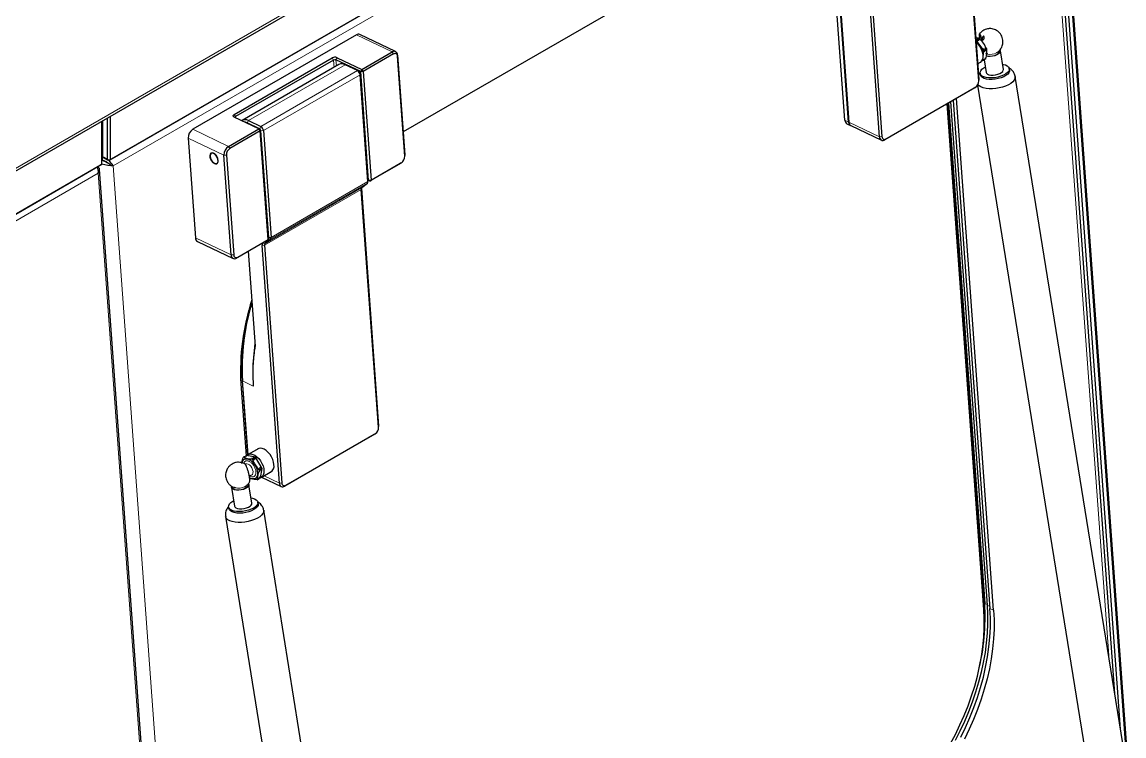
# Model space of a CAD drawing. Header units: millimetres. Extents: x -218071 to -203542, y 15363 to 51382.
# Drawn here: x -217007.4 to -216944.5, y 50942.1 to 50982.8 of the extents above; entities that cross this region are included whole.
import ezdxf

# ---------------------------------------------------------------- set-up
doc = ezdxf.new("R2010")
doc.units = ezdxf.units.MM
doc.header["$LTSCALE"] = 4
doc.layers.add('TPF-EQUIPEMENT', color=7, linetype='Continuous')

msp = doc.modelspace()

# ---------------------------------------------------------------- linework, layer by layer
at = {"layer": 'TPF-EQUIPEMENT', "color": 7, "linetype": 'Continuous', "lineweight": 25}
for p, q in [((-216949.397, 51005.511), (-217002.43, 50974.904)), ((-217002.36, 50974.944), (-216949.326, 51005.552)), ((-216945.06, 50944.502), (-216949.476, 51005.341)), ((-216944.733, 50942.475), (-216949.286, 51005.204)), ((-216944.135, 50937.279), (-216949.073, 51005.326)), ((-216944.06, 50937.19), (-216949.003, 51005.292)), ((-216952.825, 50979.445), (-216953.809, 50993.003)), ((-216953.807, 50993.048), (-216952.825, 50979.519)), ((-216962.653, 50989.797), (-216985.647, 50976.526)), ((-216958.482, 50976.254), (-216959.466, 50989.812)), ((-216959.325, 50989.819), (-216958.341, 50976.262)), ((-216960.454, 50977.193), (-216961.323, 50989.164)), ((-216960.243, 50977.093), (-216961.112, 50989.063)), ((-216961.103, 50989.06), (-216960.235, 50977.093)), ((-217040.421, 50955.438), (-216992.373, 50983.168)), ((-216988.316, 50982.063), (-216997.65, 50976.676)), ((-216986.076, 50981.112), (-216988.119, 50982.084)), ((-216952.798, 50981.874), (-216952.998, 50981.9)), ((-216952.991, 50981.804), (-216952.916, 50981.805)), ((-216952.991, 50981.802), (-216952.935, 50981.794)), ((-216952.988, 50981.77), (-216952.979, 50981.769)), ((-216952.935, 50981.794), (-216952.979, 50981.769)), ((-216952.979, 50981.769), (-216952.548, 50981.163)), ((-216952.935, 50981.794), (-216952.859, 50981.706)), ((-216952.85, 50981.843), (-216952.916, 50981.805)), ((-216952.859, 50981.706), (-216952.916, 50981.805)), ((-216952.915, 50981.853), (-216952.831, 50981.854)), ((-216952.915, 50981.853), (-216952.85, 50981.843)), ((-216952.85, 50981.843), (-216952.775, 50981.755)), ((-216952.798, 50981.874), (-216952.831, 50981.854)), ((-216952.775, 50981.755), (-216952.831, 50981.854)), ((-216952.548, 50981.163), (-216952.572, 50980.898)), ((-216952.561, 50981.287), (-216952.485, 50981.199)), ((-216952.561, 50981.287), (-216952.504, 50981.188)), ((-216952.504, 50981.188), (-216952.548, 50981.163)), ((-216952.504, 50981.188), (-216952.503, 50981.104)), ((-216952.503, 50981.104), (-216952.485, 50981.199)), ((-216952.419, 50981.237), (-216952.485, 50981.199)), ((-216952.476, 50981.336), (-216952.419, 50981.237)), ((-216952.476, 50981.336), (-216952.4, 50981.248)), ((-216952.419, 50981.237), (-216952.418, 50981.153)), ((-216952.418, 50981.153), (-216952.4, 50981.248)), ((-216952.366, 50981.267), (-216952.4, 50981.248)), ((-216951.418, 50980.084), (-216951.589, 50981.143)), ((-216995.283, 50977.523), (-216989.697, 50980.747)), ((-216989.62, 50980.628), (-216995.206, 50977.404)), ((-216988.07, 50979.965), (-216989.479, 50980.635)), ((-216989.414, 50980.761), (-216988.005, 50980.09)), ((-216988.005, 50980.09), (-216986.273, 50981.09)), ((-216986.196, 50980.972), (-216987.929, 50979.972)), ((-216985.966, 50980.914), (-216985.553, 50975.225)), ((-216985.553, 50975.15), (-216985.966, 50980.839)), ((-216952.889, 50980.405), (-216952.727, 50980.499)), ((-216952.6, 50980.583), (-216952.637, 50980.585)), ((-216952.59, 50980.693), (-216952.6, 50980.583)), ((-216952.557, 50980.608), (-216952.6, 50980.583)), ((-216952.572, 50980.843), (-216952.572, 50980.924)), ((-216952.539, 50980.703), (-216952.557, 50980.608)), ((-216952.555, 50980.619), (-216952.537, 50980.619)), ((-216952.539, 50980.703), (-216952.537, 50980.619)), ((-216952.472, 50980.657), (-216952.537, 50980.619)), ((-216952.52, 50980.63), (-216952.406, 50979.925)), ((-216952.454, 50980.752), (-216952.472, 50980.657)), ((-216952.47, 50980.668), (-216952.453, 50980.668)), ((-216952.454, 50980.752), (-216952.453, 50980.668)), ((-216952.419, 50980.688), (-216952.453, 50980.668)), ((-216989.308, 50980.371), (-216994.823, 50977.188)), ((-216988.253, 50980.022), (-216988.957, 50980.357)), ((-216988.17, 50979.975), (-216988.24, 50980.015)), ((-216988.099, 50979.859), (-216987.657, 50973.774)), ((-216988.005, 50980.09), (-216988.07, 50979.965)), ((-216987.929, 50979.972), (-216988.07, 50979.965)), ((-216987.62, 50973.766), (-216988.07, 50979.965)), ((-216987.929, 50979.972), (-216988.005, 50980.09)), ((-216987.929, 50979.972), (-216987.479, 50973.773)), ((-216952.746, 50979.87), (-216952.732, 50979.781)), ((-216951.064, 50980.051), (-216951.078, 50980.139)), ((-216987.658, 50973.699), (-216988.099, 50979.785)), ((-216952.825, 50979.519), (-216952.824, 50979.486)), ((-216952.824, 50979.42), (-216952.824, 50979.486)), ((-216944.599, 50941.646), (-216950.746, 50979.684)), ((-216953.083, 50979.016), (-216958.174, 50976.078)), ((-216958.11, 50976.129), (-216953.019, 50979.068)), ((-216953.029, 50979.054), (-216953.083, 50979.016)), ((-216953.029, 50979.054), (-216952.979, 50979.096)), ((-216952.895, 50979.192), (-216946.77, 50941.295)), ((-216952.536, 50949.296), (-216954.628, 50978.125)), ((-216954.587, 50978.148), (-216952.517, 50949.622)), ((-216954.552, 50978.169), (-216952.481, 50949.643)), ((-216954.424, 50978.242), (-216952.341, 50949.538)), ((-216954.285, 50978.323), (-216952.182, 50949.351)), ((-216951.971, 50949.251), (-216954.089, 50978.436)), ((-217002.36, 50977.404), (-217002.36, 50974.944)), ((-216993.874, 50976.703), (-216995.283, 50977.374)), ((-217002.828, 50974.68), (-217002.828, 50977.134)), ((-217002.784, 50976.897), (-217002.828, 50976.899)), ((-217002.784, 50977.16), (-217002.784, 50975.108)), ((-217002.501, 50974.944), (-217002.501, 50977.323)), ((-216993.833, 50976.713), (-216994.537, 50977.048)), ((-216994.472, 50977.174), (-216993.768, 50976.839)), ((-216960.343, 50976.996), (-216960.132, 50976.895)), ((-216960.118, 50976.888), (-216958.371, 50976.056)), ((-217002.828, 50976.277), (-217002.784, 50976.303)), ((-216997.908, 50976.173), (-216997.495, 50970.484)), ((-216995.607, 50975.703), (-216993.874, 50976.703)), ((-216993.798, 50976.585), (-216995.53, 50975.585)), ((-216993.874, 50976.703), (-216993.798, 50976.585)), ((-216993.798, 50976.659), (-216993.874, 50976.703)), ((-216993.798, 50976.659), (-216993.798, 50976.585)), ((-216993.798, 50976.659), (-216993.348, 50970.461)), ((-216993.348, 50970.386), (-216993.798, 50976.585)), ((-216993.314, 50970.509), (-216993.756, 50976.595)), ((-216993.615, 50976.602), (-216993.173, 50970.516)), ((-217002.784, 50975.679), (-217002.828, 50975.704)), ((-217002.784, 50975.516), (-217002.828, 50975.541)), ((-217002.828, 50975.155), (-217002.802, 50975.17)), ((-217002.828, 50974.91), (-217002.802, 50974.925)), ((-217002.803, 50974.905), (-217002.828, 50974.888)), ((-217002.802, 50974.925), (-217002.802, 50975.17)), ((-217002.784, 50975.108), (-217002.501, 50974.944)), ((-217002.713, 50975.067), (-217002.784, 50975.108)), ((-217002.43, 50974.904), (-217002.713, 50975.067)), ((-217002.501, 50974.944), (-217002.36, 50974.944)), ((-217002.43, 50974.904), (-217002.501, 50974.944)), ((-217002.43, 50974.904), (-217002.36, 50974.944)), ((-216996.66, 50975.163), (-216996.66, 50975.151)), ((-216995.452, 50969.511), (-216995.865, 50975.2)), ((-216995.724, 50975.208), (-216995.311, 50969.519)), ((-216985.553, 50975.225), (-216985.552, 50975.191)), ((-216985.552, 50975.125), (-216985.552, 50975.191)), ((-217002.899, 50974.639), (-217050.628, 50947.092)), ((-217050.558, 50947.133), (-217002.828, 50974.68)), ((-217003.038, 50974.518), (-217003.079, 50974.495)), ((-217003.078, 50974.493), (-217003.046, 50974.511)), ((-217003.068, 50974.476), (-217003.022, 50974.498)), ((-217003.048, 50974.512), (-217003.046, 50974.511)), ((-217003.038, 50974.558), (-217003.038, 50974.518)), ((-216997.98, 50905.809), (-217002.957, 50974.38)), ((-217002.828, 50974.68), (-217002.899, 50974.639)), ((-217002.587, 50974.812), (-217002.587, 50974.798)), ((-217002.586, 50974.812), (-217002.586, 50974.798)), ((-217002.577, 50974.807), (-217002.577, 50974.794)), ((-217002.577, 50974.806), (-217002.577, 50974.793)), ((-217002.357, 50974.681), (-217002.448, 50974.727)), ((-217002.388, 50974.696), (-217002.177, 50974.596)), ((-216996.43, 50974.753), (-216996.419, 50974.747)), ((-216985.811, 50974.722), (-216987.543, 50973.722)), ((-216987.479, 50973.773), (-216985.747, 50974.773)), ((-216985.757, 50974.76), (-216985.811, 50974.722)), ((-216985.757, 50974.76), (-216985.706, 50974.802)), ((-216988.001, 50973.351), (-216987.69, 50973.599)), ((-216987.658, 50973.784), (-216987.62, 50973.766)), ((-216987.543, 50973.722), (-216987.658, 50973.777)), ((-216987.657, 50973.774), (-216987.657, 50973.766)), ((-216987.657, 50973.685), (-216987.657, 50973.766)), ((-216987.479, 50973.773), (-216987.62, 50973.766)), ((-216987.543, 50973.722), (-216987.62, 50973.766)), ((-216987.543, 50973.722), (-216987.479, 50973.773)), ((-216987.049, 50959.693), (-216988.033, 50973.25)), ((-216988.031, 50973.296), (-216987.049, 50959.767)), ((-216993.348, 50970.461), (-216993.348, 50970.386)), ((-216993.348, 50970.445), (-216993.331, 50970.459)), ((-216997.384, 50970.286), (-216995.341, 50969.313)), ((-216993.412, 50970.335), (-216995.145, 50969.335)), ((-216995.08, 50969.386), (-216993.348, 50970.386)), ((-216992.706, 50956.502), (-216993.69, 50970.06)), ((-216993.549, 50970.067), (-216992.565, 50956.509)), ((-216993.206, 50970.416), (-216993.516, 50970.168)), ((-216993.348, 50970.386), (-216993.412, 50970.335)), ((-216994.481, 50969.718), (-216994.089, 50964.314)), ((-216994.829, 50962.337), (-216994.522, 50958.105)), ((-216994.821, 50962.337), (-216994.514, 50958.111)), ((-216994.222, 50962.868), (-216994.222, 50962.837)), ((-216994.902, 50962.161), (-216994.604, 50958.061)), ((-216987.049, 50959.767), (-216987.048, 50959.733)), ((-216987.307, 50959.264), (-216992.398, 50956.326)), ((-216992.334, 50956.377), (-216987.243, 50959.316)), ((-216987.253, 50959.302), (-216987.307, 50959.264)), ((-216987.253, 50959.302), (-216987.202, 50959.344)), ((-216987.048, 50959.667), (-216987.048, 50959.733)), ((-216994.759, 50957.972), (-216994.725, 50957.991)), ((-216994.638, 50957.981), (-216994.725, 50957.991)), ((-216994.706, 50958.003), (-216994.71, 50957.99)), ((-216994.706, 50958.003), (-216994.64, 50958.04)), ((-216994.638, 50957.981), (-216994.706, 50958.003)), ((-216994.553, 50958.03), (-216994.64, 50958.04)), ((-216994.621, 50958.052), (-216994.625, 50958.039)), ((-216994.621, 50958.052), (-216994.578, 50958.077)), ((-216994.553, 50958.03), (-216994.621, 50958.052)), ((-216994.072, 50957.972), (-216994.578, 50958.077)), ((-216993.88, 50958.48), (-216994.489, 50958.128)), ((-216994.201, 50957.898), (-216994.288, 50957.908)), ((-216994.288, 50957.908), (-216994.22, 50957.887)), ((-216994.253, 50957.867), (-216994.22, 50957.887)), ((-216994.15, 50957.794), (-216994.22, 50957.887)), ((-216994.116, 50957.947), (-216994.203, 50957.957)), ((-216994.203, 50957.957), (-216994.135, 50957.936)), ((-216994.201, 50957.898), (-216994.135, 50957.936)), ((-216994.15, 50957.794), (-216994.201, 50957.898)), ((-216994.065, 50957.843), (-216994.135, 50957.936)), ((-216994.116, 50957.947), (-216994.072, 50957.972)), ((-216994.065, 50957.843), (-216994.116, 50957.947)), ((-216993.679, 50957.333), (-216994.072, 50957.972)), ((-216993.808, 50957.259), (-216993.878, 50957.352)), ((-216993.827, 50957.248), (-216993.878, 50957.352)), ((-216993.827, 50957.248), (-216993.86, 50957.229)), ((-216993.835, 50957.171), (-216993.808, 50957.259)), ((-216993.835, 50957.171), (-216993.827, 50957.248)), ((-216993.742, 50957.297), (-216993.808, 50957.259)), ((-216993.723, 50957.308), (-216993.793, 50957.401)), ((-216993.742, 50957.297), (-216993.793, 50957.401)), ((-216993.792, 50956.799), (-216993.679, 50957.333)), ((-216993.75, 50957.22), (-216993.723, 50957.308)), ((-216993.75, 50957.22), (-216993.742, 50957.297)), ((-216993.679, 50957.333), (-216993.723, 50957.308)), ((-216994.427, 50956.938), (-216994.339, 50956.945)), ((-216993.973, 50956.695), (-216993.939, 50956.714)), ((-216993.912, 50956.802), (-216993.939, 50956.714)), ((-216993.935, 50956.727), (-216993.92, 50956.725)), ((-216993.92, 50956.725), (-216993.912, 50956.802)), ((-216993.92, 50956.725), (-216993.854, 50956.763)), ((-216993.828, 50956.851), (-216993.854, 50956.763)), ((-216993.85, 50956.776), (-216993.835, 50956.774)), ((-216993.835, 50956.774), (-216993.828, 50956.851)), ((-216993.835, 50956.774), (-216993.792, 50956.799)), ((-216993.739, 50956.829), (-216993.13, 50957.181)), ((-216993.72, 50956.84), (-216992.595, 50956.304)), ((-216995.428, 50956.252), (-216995.259, 50955.193)), ((-216995.217, 50956.231), (-216995.268, 50956.249)), ((-216994.688, 50956.297), (-216994.6, 50956.348)), ((-216994.272, 50955.351), (-216994.441, 50956.41)), ((-216993.917, 50955.317), (-216993.931, 50955.405)), ((-216995.6, 50955.138), (-216995.586, 50955.05)), ((-216987.513, 50916.876), (-216993.6, 50954.949)), ((-216995.772, 50954.602), (-216989.685, 50916.529))]:
    msp.add_line(p, q, dxfattribs=at)
at = {"layer": 'TPF-EQUIPEMENT', "color": 8, "linetype": 'Continuous', "lineweight": 18}
for p, q in [((-216949.639, 51004.918), (-217002.177, 50974.596)), ((-216945.412, 50946.676), (-216949.639, 51004.918)), ((-216961.098, 50989.058), (-216960.229, 50977.086)), ((-217040.362, 50955.619), (-216992.314, 50983.35)), ((-216986.273, 50981.09), (-216988.316, 50982.063)), ((-216989.62, 50980.628), (-216989.697, 50980.747)), ((-216989.589, 50980.208), (-216989.62, 50980.628)), ((-216989.479, 50980.635), (-216989.414, 50980.761)), ((-216989.479, 50980.635), (-216989.453, 50980.287)), ((-216986.196, 50980.972), (-216986.273, 50981.09)), ((-216985.966, 50980.914), (-216985.966, 50980.839)), ((-216988.957, 50980.357), (-216994.472, 50977.174)), ((-216993.768, 50976.839), (-216988.253, 50980.022)), ((-216988.099, 50979.859), (-216988.099, 50979.785)), ((-216988.099, 50979.785), (-216993.615, 50976.602)), ((-216952.825, 50979.519), (-216952.825, 50979.445)), ((-216953.083, 50979.016), (-216953.019, 50979.068)), ((-216995.206, 50977.404), (-216995.283, 50977.523)), ((-216995.206, 50977.404), (-216995.201, 50977.335)), ((-216994.537, 50977.048), (-216994.472, 50977.174)), ((-216993.833, 50976.713), (-216993.768, 50976.839)), ((-216960.454, 50977.193), (-216960.243, 50977.093)), ((-216960.229, 50977.086), (-216958.482, 50976.254)), ((-216995.865, 50975.2), (-216997.908, 50976.173)), ((-216997.65, 50976.676), (-216995.607, 50975.703)), ((-216993.756, 50976.595), (-216993.615, 50976.602)), ((-216958.482, 50976.254), (-216958.341, 50976.262)), ((-216958.174, 50976.078), (-216958.11, 50976.129)), ((-216995.607, 50975.703), (-216995.53, 50975.585)), ((-217002.802, 50975.17), (-217002.784, 50975.181)), ((-216995.724, 50975.208), (-216995.865, 50975.2)), ((-216985.553, 50975.225), (-216985.553, 50975.15)), ((-217003.02, 50974.496), (-217003.025, 50974.566)), ((-217002.177, 50974.596), (-216997.234, 50906.493)), ((-216985.811, 50974.722), (-216985.747, 50974.773)), ((-217003.039, 50974.172), (-217050.874, 50946.564)), ((-216998.074, 50905.772), (-217003.039, 50974.172)), ((-216987.69, 50973.599), (-216993.206, 50970.416)), ((-216993.173, 50970.516), (-216987.658, 50973.699)), ((-216987.657, 50973.774), (-216987.658, 50973.699)), ((-216988.033, 50973.25), (-216993.549, 50970.067)), ((-216993.516, 50970.168), (-216988.001, 50973.351)), ((-216988.033, 50973.28), (-216988.033, 50973.25)), ((-216997.495, 50970.484), (-216995.452, 50969.511)), ((-216993.331, 50970.459), (-216993.206, 50970.416)), ((-216993.314, 50970.509), (-216993.173, 50970.516)), ((-216993.69, 50970.06), (-216993.549, 50970.067)), ((-216993.633, 50970.208), (-216993.516, 50970.168)), ((-216995.311, 50969.519), (-216995.452, 50969.511)), ((-216995.08, 50969.386), (-216995.145, 50969.335)), ((-216994.829, 50962.337), (-216994.915, 50962.378)), ((-216994.815, 50962.33), (-216994.509, 50958.115)), ((-216994.815, 50962.33), (-216994.195, 50962.035)), ((-216987.049, 50959.767), (-216987.049, 50959.693)), ((-216987.307, 50959.264), (-216987.243, 50959.316)), ((-216993.582, 50956.92), (-216992.706, 50956.502)), ((-216995.28, 50956.254), (-216995.271, 50956.25)), ((-216992.706, 50956.502), (-216992.565, 50956.509)), ((-216992.398, 50956.326), (-216992.334, 50956.377)), ((-216952.517, 50949.622), (-216952.561, 50949.643)), ((-216952.481, 50949.643), (-216952.517, 50949.622)), ((-216952.343, 50949.577), (-216952.481, 50949.643)), ((-216952.191, 50949.467), (-216952.341, 50949.538)), ((-216952.182, 50949.351), (-216951.971, 50949.251))]:
    msp.add_line(p, q, dxfattribs=at)
at = {"layer": 'TPF-EQUIPEMENT', "color": 7, "linetype": 'Continuous', "lineweight": 25, "flags": 128}
for points in [[(-216952.748, 50981.815), (-216952.75, 50981.823), (-216952.764, 50981.929), (-216952.771, 50982.008), (-216952.769, 50982.056), (-216952.759, 50982.069), (-216952.743, 50982.046), (-216952.72, 50981.988), (-216952.692, 50981.899), (-216952.663, 50981.787), (-216952.638, 50981.683)], [(-216952.727, 50980.499), (-216952.705, 50980.513), (-216952.639, 50980.583), (-216952.594, 50980.679), (-216952.573, 50980.797), (-216952.577, 50980.932), (-216952.605, 50981.077), (-216952.657, 50981.225), (-216952.729, 50981.369), (-216952.819, 50981.503), (-216952.922, 50981.621), (-216952.981, 50981.676)], [(-216951.618, 50981.2), (-216951.595, 50981.164), (-216951.591, 50981.103), (-216951.623, 50981.038), (-216951.689, 50980.976), (-216951.784, 50980.92), (-216951.901, 50980.874), (-216952.032, 50980.843), (-216952.167, 50980.828), (-216952.295, 50980.83), (-216952.393, 50980.846)], [(-216951.297, 50980.344), (-216951.193, 50980.293), (-216951.12, 50980.229), (-216951.081, 50980.156), (-216951.079, 50980.076), (-216951.113, 50979.992), (-216951.183, 50979.91), (-216951.284, 50979.831), (-216951.412, 50979.76), (-216951.562, 50979.7), (-216951.728, 50979.653), (-216951.902, 50979.621), (-216952.076, 50979.606), (-216952.243, 50979.609), (-216952.395, 50979.629), (-216952.527, 50979.665), (-216952.631, 50979.716), (-216952.704, 50979.78), (-216952.743, 50979.853), (-216952.745, 50979.933), (-216952.711, 50980.016), (-216952.641, 50980.099), (-216952.54, 50980.177), (-216952.455, 50980.227)], [(-216951.064, 50980.051), (-216951.065, 50979.987), (-216951.099, 50979.904), (-216951.168, 50979.822), (-216951.269, 50979.743), (-216951.398, 50979.672), (-216951.548, 50979.612), (-216951.714, 50979.565), (-216951.887, 50979.533), (-216952.062, 50979.518), (-216952.228, 50979.521), (-216952.381, 50979.541), (-216952.512, 50979.577), (-216952.617, 50979.628), (-216952.69, 50979.691), (-216952.728, 50979.765), (-216952.732, 50979.781)], [(-216952.406, 50979.925), (-216952.384, 50979.875), (-216952.326, 50979.827), (-216952.237, 50979.791), (-216952.124, 50979.772), (-216951.996, 50979.769), (-216951.861, 50979.785), (-216951.73, 50979.816), (-216951.613, 50979.862), (-216951.518, 50979.918), (-216951.452, 50979.98), (-216951.42, 50980.044), (-216951.418, 50980.084)], [(-216951.467, 50980.387), (-216951.429, 50980.38), (-216951.297, 50980.344)], [(-216950.746, 50979.684), (-216950.743, 50979.662), (-216950.756, 50979.571), (-216950.802, 50979.478), (-216950.882, 50979.385), (-216950.993, 50979.297), (-216951.13, 50979.216), (-216951.29, 50979.144), (-216951.467, 50979.084), (-216951.656, 50979.037), (-216951.851, 50979.006), (-216952.045, 50978.991), (-216952.232, 50978.992), (-216952.407, 50979.01), (-216952.563, 50979.044), (-216952.695, 50979.093), (-216952.8, 50979.155), (-216952.873, 50979.229), (-216952.874, 50979.23)], [(-216995.283, 50977.374), (-216995.308, 50977.389), (-216995.326, 50977.406), (-216995.338, 50977.425), (-216995.341, 50977.445), (-216995.338, 50977.466), (-216995.326, 50977.486), (-216995.308, 50977.505), (-216995.283, 50977.523)], [(-216995.206, 50977.404), (-216995.219, 50977.396), (-216995.228, 50977.386), (-216995.234, 50977.376), (-216995.235, 50977.365), (-216995.234, 50977.355), (-216995.23, 50977.349)], [(-217002.784, 50977.088), (-217002.811, 50977.09), (-217002.828, 50977.091)], [(-216994.537, 50977.048), (-216994.632, 50977.083), (-216994.691, 50977.092)], [(-216996.19, 50974.904), (-216996.21, 50975.004), (-216996.254, 50975.106), (-216996.316, 50975.198), (-216996.391, 50975.27), (-216996.471, 50975.316), (-216996.545, 50975.329), (-216996.607, 50975.308), (-216996.65, 50975.256), (-216996.67, 50975.178), (-216996.663, 50975.083), (-216996.631, 50974.981), (-216996.577, 50974.883), (-216996.507, 50974.8), (-216996.429, 50974.74), (-216996.351, 50974.711), (-216996.281, 50974.714), (-216996.228, 50974.751), (-216996.197, 50974.817), (-216996.19, 50974.904)], [(-216996.659, 50975.131), (-216996.641, 50975.035), (-216996.6, 50974.938), (-216996.541, 50974.85), (-216996.469, 50974.78), (-216996.394, 50974.735), (-216996.322, 50974.722), (-216996.262, 50974.74), (-216996.22, 50974.789), (-216996.201, 50974.863), (-216996.207, 50974.953), (-216996.237, 50975.051), (-216996.287, 50975.145), (-216996.354, 50975.225), (-216996.428, 50975.283), (-216996.503, 50975.312), (-216996.57, 50975.31), (-216996.621, 50975.276), (-216996.652, 50975.214), (-216996.659, 50975.131)], [(-216993.017, 50957.552), (-216993.039, 50957.696), (-216993.085, 50957.844), (-216993.153, 50957.991), (-216993.24, 50958.13), (-216993.34, 50958.253), (-216993.451, 50958.355), (-216993.566, 50958.432), (-216993.68, 50958.479), (-216993.788, 50958.494), (-216993.885, 50958.478), (-216993.966, 50958.43), (-216993.967, 50958.43)], [(-216994.841, 50957.611), (-216994.832, 50957.676), (-216994.797, 50957.773), (-216994.739, 50957.843), (-216994.66, 50957.882), (-216994.567, 50957.889), (-216994.463, 50957.862), (-216994.356, 50957.804), (-216994.251, 50957.717), (-216994.154, 50957.607), (-216994.072, 50957.48), (-216994.008, 50957.343), (-216993.968, 50957.205), (-216993.952, 50957.073), (-216993.962, 50956.955), (-216993.997, 50956.858), (-216994.055, 50956.788), (-216994.134, 50956.748), (-216994.227, 50956.742), (-216994.331, 50956.768), (-216994.406, 50956.806)], [(-216994.556, 50958.072), (-216994.511, 50958.114), (-216994.426, 50958.154), (-216994.327, 50958.162), (-216994.217, 50958.139), (-216994.103, 50958.085), (-216993.989, 50958.002), (-216993.881, 50957.895), (-216993.784, 50957.768), (-216993.703, 50957.628), (-216993.64, 50957.481), (-216993.6, 50957.333), (-216993.584, 50957.193), (-216993.593, 50957.066), (-216993.626, 50956.958), (-216993.681, 50956.875), (-216993.758, 50956.819), (-216993.79, 50956.807)], [(-216995.408, 50956.205), (-216995.43, 50956.264), (-216995.419, 50956.315)], [(-216994.468, 50956.466), (-216994.446, 50956.429), (-216994.443, 50956.367), (-216994.477, 50956.303), (-216994.544, 50956.241), (-216994.641, 50956.186), (-216994.759, 50956.141), (-216994.891, 50956.111), (-216995.025, 50956.097), (-216995.153, 50956.1), (-216995.265, 50956.12), (-216995.352, 50956.156), (-216995.408, 50956.205), (-216995.408, 50956.205)], [(-216994.32, 50955.653), (-216994.24, 50955.637), (-216994.116, 50955.596), (-216994.021, 50955.541), (-216993.958, 50955.474), (-216993.93, 50955.399), (-216993.939, 50955.318), (-216993.984, 50955.235), (-216994.063, 50955.153), (-216994.172, 50955.077), (-216994.308, 50955.009), (-216994.464, 50954.953), (-216994.632, 50954.91), (-216994.807, 50954.884), (-216994.98, 50954.874), (-216995.143, 50954.882), (-216995.29, 50954.907), (-216995.414, 50954.947), (-216995.51, 50955.002), (-216995.573, 50955.069), (-216995.601, 50955.145), (-216995.592, 50955.226), (-216995.547, 50955.309), (-216995.468, 50955.391), (-216995.358, 50955.467), (-216995.307, 50955.495)], [(-216995.259, 50955.193), (-216995.239, 50955.146), (-216995.183, 50955.097), (-216995.096, 50955.061), (-216994.984, 50955.04), (-216994.856, 50955.037), (-216994.721, 50955.051), (-216994.59, 50955.082), (-216994.471, 50955.127), (-216994.375, 50955.182), (-216994.307, 50955.244), (-216994.274, 50955.308), (-216994.272, 50955.351)], [(-216993.6, 50954.949), (-216993.599, 50954.941), (-216993.605, 50954.851), (-216993.647, 50954.758), (-216993.722, 50954.666), (-216993.828, 50954.577), (-216993.961, 50954.495), (-216994.118, 50954.422), (-216994.293, 50954.36), (-216994.481, 50954.312), (-216994.675, 50954.278), (-216994.87, 50954.26), (-216995.058, 50954.259), (-216995.235, 50954.275), (-216995.394, 50954.307), (-216995.531, 50954.353), (-216995.64, 50954.414), (-216995.718, 50954.486), (-216995.764, 50954.567), (-216995.772, 50954.602)], [(-216993.917, 50955.317), (-216993.916, 50955.311), (-216993.925, 50955.229), (-216993.969, 50955.146), (-216994.049, 50955.065), (-216994.158, 50954.988), (-216994.294, 50954.921), (-216994.45, 50954.864), (-216994.618, 50954.822), (-216994.793, 50954.795), (-216994.966, 50954.786), (-216995.129, 50954.794), (-216995.276, 50954.818), (-216995.4, 50954.859), (-216995.496, 50954.914), (-216995.559, 50954.981), (-216995.586, 50955.05)], [(-216954.437, 50941.643), (-216954.154, 50942.169), (-216953.891, 50942.706), (-216953.649, 50943.252), (-216953.428, 50943.806), (-216953.229, 50944.365), (-216953.054, 50944.927), (-216952.902, 50945.49), (-216952.774, 50946.053), (-216952.671, 50946.612), (-216952.593, 50947.167), (-216952.54, 50947.715), (-216952.513, 50948.253), (-216952.511, 50948.781), (-216952.536, 50949.296)], [(-216952.341, 50949.538), (-216952.316, 50949.02), (-216952.316, 50948.49), (-216952.341, 50947.948), (-216952.391, 50947.398), (-216952.465, 50946.84), (-216952.564, 50946.278), (-216952.686, 50945.712), (-216952.833, 50945.145), (-216953.002, 50944.578), (-216953.194, 50944.014), (-216953.408, 50943.455), (-216953.643, 50942.901), (-216953.898, 50942.356), (-216954.173, 50941.821)], [(-216953.85, 50942.008), (-216953.58, 50942.561), (-216953.33, 50943.124), (-216953.102, 50943.695), (-216952.897, 50944.271), (-216952.717, 50944.85), (-216952.56, 50945.43), (-216952.428, 50946.01), (-216952.322, 50946.586), (-216952.242, 50947.158), (-216952.187, 50947.722), (-216952.159, 50948.277), (-216952.158, 50948.821), (-216952.182, 50949.351)], [(-216951.971, 50949.251), (-216951.946, 50948.72), (-216951.948, 50948.177), (-216951.976, 50947.621), (-216952.03, 50947.057), (-216952.111, 50946.486), (-216952.217, 50945.909), (-216952.349, 50945.33), (-216952.505, 50944.749), (-216952.686, 50944.17), (-216952.891, 50943.594), (-216953.118, 50943.024), (-216953.368, 50942.461), (-216953.639, 50941.907)]]:
    msp.add_lwpolyline(points, dxfattribs=at)
at = {"layer": 'TPF-EQUIPEMENT', "color": 8, "linetype": 'Continuous', "lineweight": 18, "flags": 128}
for points in [[(-216994.339, 50956.945), (-216994.294, 50956.956), (-216994.243, 50956.998), (-216994.214, 50957.068), (-216994.21, 50957.158), (-216994.23, 50957.26), (-216994.274, 50957.363), (-216994.336, 50957.458), (-216994.411, 50957.534), (-216994.491, 50957.586), (-216994.569, 50957.607), (-216994.636, 50957.596), (-216994.672, 50957.571)], [(-216994.506, 50956.433), (-216994.491, 50956.371), (-216994.507, 50956.328), (-216994.542, 50956.285), (-216994.593, 50956.243), (-216994.658, 50956.206), (-216994.806, 50956.152), (-216994.972, 50956.123), (-216995.06, 50956.119), (-216995.145, 50956.124), (-216995.221, 50956.138), (-216995.284, 50956.16), (-216995.361, 50956.218), (-216995.361, 50956.218)]]:
    msp.add_lwpolyline(points, dxfattribs=at)
at = {"layer": 'TPF-EQUIPEMENT', "color": 7, "linetype": 'Continuous', "lineweight": 25}
for centre, radius, start, end in [((-216988.197, 50981.89), 0.21, 68.11515, 124.37574), ((-216986.16, 50980.931), 0.195, 354.95297, 125.36395), ((-216953.573, 50980.879), 1.003, 2.57974, 53.90148), ((-216989.54, 50980.452), 0.334, 67.90052, 117.99853), ((-216989.542, 50980.481), 0.167, 67.90052, 117.99853), ((-216986.112, 50980.852), 0.146, 354.95297, 125.36395), ((-216989.145, 50980.04), 0.369, 59.39919, 116.1579), ((-216988.403, 50979.757), 0.305, 5.35012, 60.43428), ((-216988.253, 50979.844), 0.155, 5.59517, 57.27569), ((-216953.254, 50979.427), 0.43, 303.24905, 2.39693), ((-216994.658, 50976.867), 0.359, 58.91784, 122.76723), ((-216993.908, 50976.58), 0.153, 5.35012, 60.43428), ((-216993.919, 50976.573), 0.305, 5.35012, 60.43428), ((-216960.231, 50977.188), 0.223, 178.71051, 239.81461), ((-216960.027, 50977.084), 0.216, 177.67841, 243.14109), ((-216960.226, 50977.094), 0.00878, 190.49031, 251.20544), ((-216960.011, 50977.078), 0.218, 177.89075, 240.63437), ((-216997.336, 50976.197), 0.573, 123.24905, 182.39693), ((-216958.287, 50976.237), 0.195, 174.95297, 305.36395), ((-216958.195, 50976.249), 0.146, 174.95297, 305.36395), ((-216995.293, 50975.224), 0.573, 123.24905, 182.39693), ((-216995.295, 50975.226), 0.43, 123.24905, 182.39693), ((-216985.982, 50975.133), 0.43, 303.24905, 2.39693), ((-216987.771, 50973.681), 0.115, 314.70384, 9.38419), ((-216987.92, 50973.269), 0.115, 134.70384, 189.38419), ((-216997.272, 50970.479), 0.223, 178.71051, 239.81461), ((-216993.371, 50970.499), 0.0575, 314.70384, 9.38419), ((-216993.287, 50970.497), 0.115, 314.70384, 9.38419), ((-216993.506, 50970.087), 0.186, 145.30134, 188.28168), ((-216993.435, 50970.086), 0.115, 134.70384, 189.38419), ((-216995.258, 50969.494), 0.195, 174.95297, 305.36395), ((-216995.165, 50969.506), 0.146, 174.95297, 305.36395), ((-216981.744, 50962.89), 13.178, 162.04831, 183.17309), ((-216982.184, 50963.056), 12.666, 162.62641, 183.25572), ((-216981.783, 50962.982), 13.058, 162.98756, 180.17147), ((-216982.183, 50963.05), 12.653, 162.78378, 183.26079), ((-216982.232, 50962.748), 11.99, 171.79298, 179.42711), ((-216994.812, 50962.338), 0.00878, 190.49031, 251.20544), ((-216987.478, 50959.675), 0.43, 303.24905, 2.39693), ((-216993.387, 50957.47), 0.38, 296.65195, 12.49928), ((-216992.511, 50956.485), 0.195, 174.95297, 305.36395), ((-216992.419, 50956.497), 0.146, 174.95297, 305.36395), ((-216965.347, 50948.867), 12.889, 346.18912, 3.44792), ((-216964.014, 50948.828), 11.525, 355.10097, 3.95071)]:
    msp.add_arc(centre, radius, start, end, dxfattribs=at)
at = {"layer": 'TPF-EQUIPEMENT', "color": 8, "linetype": 'Continuous', "lineweight": 18}
for centre, radius, start, end in [((-216952.192, 50981.739), 0.796, 258.42589, 299.92046), ((-216995.037, 50956.982), 0.771, 253.86613, 300.60843)]:
    msp.add_arc(centre, radius, start, end, dxfattribs=at)
at = {"layer": 'TPF-EQUIPEMENT', "color": 7, "linetype": 'Continuous', "lineweight": 25}
for centre, major_axis, ratio, start_param, end_param in [((-217002.654, 50975.552), (0.142, 0.648), 0.366555, 2.996661, 3.114587), ((-217002.6, 50974.797), (0.312, -0.157), 0.020404, 1.019177, 2.290448), ((-217002.6, 50974.797), (0.47, -0.418), 0.297104, 2.218265, 2.258341), ((-217002.6, 50974.797), (0.306, -0.17), 0.055647, 0.839507, 2.323037), ((-217002.6, 50974.797), (0.47, -0.418), 0.297104, 0.774812, 1.524754), ((-217003.25, 50974.273), (0.017, 0.326), 0.688773, 4.435033, 5.622366), ((-217003.277, 50974.645), (0.314, -0.181), 0.000211, 5.537896, 5.65773), ((-217003.25, 50974.273), (0.265, 0.187), 0.671824, 5.07262, 6.523582), ((-217002.6, 50974.797), (0.611, -0.146), 0.226929, 4.383949, 5.529646)]:
    msp.add_ellipse(centre, major_axis=major_axis, ratio=ratio, start_param=start_param, end_param=end_param, dxfattribs=at)
for points, knots in [([(-216951.8, 50981.049), (-216951.791, 50981.053), (-216951.762, 50981.067), (-216951.709, 50981.11), (-216951.638, 50981.173), (-216951.567, 50981.263), (-216951.506, 50981.37), (-216951.462, 50981.493), (-216951.44, 50981.628), (-216951.444, 50981.771), (-216951.476, 50981.915), (-216951.539, 50982.054), (-216951.628, 50982.177), (-216951.739, 50982.277), (-216951.861, 50982.351), (-216951.992, 50982.399), (-216952.116, 50982.419), (-216952.223, 50982.42), (-216952.335, 50982.407), (-216952.409, 50982.383), (-216952.455, 50982.367)], [0, 0, 0, 0, 0.0141753, 0.0434551, 0.092288, 0.1437883, 0.1997941, 0.2591302, 0.3212947, 0.3858971, 0.4527101, 0.5216946, 0.5930768, 0.6586498, 0.7237255, 0.7875927, 0.8478589, 0.8932323, 0.9344577, 1, 1, 1, 1]), ([(-216952.366, 50981.267), (-216952.424, 50981.374), (-216952.542, 50981.591), (-216952.711, 50981.778), (-216952.798, 50981.874)], [0, 0, 0, 0, 0.491212, 1, 1, 1, 1]), ([(-216952.754, 50981.822), (-216952.759, 50981.855), (-216952.774, 50981.943), (-216952.784, 50982.048), (-216952.783, 50982.119), (-216952.768, 50982.132), (-216952.749, 50982.09), (-216952.74, 50982.069)], [0, 0, 0, 0, 0.131237, 0.348428, 0.565618, 0.782809, 1, 1, 1, 1]), ([(-216952.455, 50982.367), (-216952.502, 50982.345), (-216952.569, 50982.314), (-216952.657, 50982.249), (-216952.721, 50982.191), (-216952.761, 50982.139), (-216952.778, 50982.116)], [0, 0, 0, 0, 0.375347, 0.530224, 0.788528, 1, 1, 1, 1]), ([(-216952.74, 50982.069), (-216952.733, 50982.05), (-216952.715, 50982.001), (-216952.68, 50981.879), (-216952.649, 50981.757), (-216952.634, 50981.685), (-216952.632, 50981.675)], [0, 0, 0, 0, 0.2236323, 0.5809387, 0.9382451, 1, 1, 1, 1]), ([(-216952.666, 50981.799), (-216952.668, 50981.793), (-216952.677, 50981.771), (-216952.677, 50981.747), (-216952.676, 50981.728)], [0, 0, 0, 0, 0.228669, 1, 1, 1, 1]), ([(-216952.592, 50981.788), (-216952.594, 50981.79), (-216952.601, 50981.793), (-216952.61, 50981.804), (-216952.619, 50981.828), (-216952.623, 50981.865), (-216952.615, 50981.909), (-216952.597, 50981.945), (-216952.577, 50981.967), (-216952.56, 50981.978), (-216952.545, 50981.982), (-216952.531, 50981.981), (-216952.519, 50981.973), (-216952.509, 50981.959), (-216952.503, 50981.934), (-216952.504, 50981.898), (-216952.516, 50981.856), (-216952.534, 50981.821), (-216952.553, 50981.798), (-216952.569, 50981.788), (-216952.582, 50981.785), (-216952.589, 50981.787), (-216952.592, 50981.788)], [0, 0, 0, 0, 0.015581, 0.050565, 0.091991, 0.171789, 0.270714, 0.346456, 0.398728, 0.436661, 0.465498, 0.496786, 0.527957, 0.566182, 0.617102, 0.691524, 0.779168, 0.862956, 0.914857, 0.94808, 0.974032, 1, 1, 1, 1]), ([(-216952.534, 50981.803), (-216952.539, 50981.804), (-216952.549, 50981.805), (-216952.565, 50981.8), (-216952.579, 50981.791), (-216952.585, 50981.781), (-216952.588, 50981.776)], [0, 0, 0, 0, 0.211804, 0.471213, 0.729599, 1, 1, 1, 1]), ([(-216952.419, 50980.688), (-216952.398, 50980.79), (-216952.354, 50980.998), (-216952.362, 50981.177), (-216952.366, 50981.267)], [0, 0, 0, 0, 0.4912125, 1, 1, 1, 1]), ([(-216952.367, 50981.024), (-216952.366, 50981.023), (-216952.355, 50981.014), (-216952.346, 50981.002), (-216952.341, 50980.99), (-216952.346, 50980.984), (-216952.355, 50980.982), (-216952.368, 50980.983), (-216952.384, 50980.985), (-216952.404, 50980.991), (-216952.416, 50980.997), (-216952.423, 50981)], [0, 0, 0, 0, 0.032913, 0.264982, 0.428323, 0.542918, 0.620344, 0.698631, 0.790206, 0.881156, 1, 1, 1, 1]), ([(-216952.747, 50979.886), (-216952.774, 50979.856), (-216952.811, 50979.817), (-216952.836, 50979.768), (-216952.842, 50979.756)], [0, 0, 0, 0, 0.7376609, 1, 1, 1, 1]), ([(-216950.747, 50979.667), (-216950.75, 50979.7), (-216950.758, 50979.779), (-216950.807, 50979.893), (-216950.882, 50980.003), (-216950.977, 50980.093), (-216951.051, 50980.136), (-216951.088, 50980.157)], [0, 0, 0, 0, 0.155855, 0.371757, 0.577688, 0.793388, 1, 1, 1, 1]), ([(-216994.089, 50964.314), (-216994.105, 50964.217), (-216994.146, 50963.968), (-216994.192, 50963.554), (-216994.221, 50963.066), (-216994.226, 50962.561), (-216994.206, 50962.21), (-216994.195, 50962.035)], [0, 0, 0, 0, 0.138815, 0.352639, 0.566448, 0.783227, 1, 1, 1, 1]), ([(-216994.845, 50957.661), (-216994.844, 50957.669), (-216994.834, 50957.762), (-216994.795, 50957.872), (-216994.759, 50957.972)], [0, 0, 0, 0, 0.088386, 1, 1, 1, 1]), ([(-216994.759, 50957.972), (-216994.689, 50957.948), (-216994.546, 50957.898), (-216994.352, 50957.878), (-216994.253, 50957.867)], [0, 0, 0, 0, 0.491212, 1, 1, 1, 1]), ([(-216994.253, 50957.867), (-216994.202, 50957.755), (-216994.097, 50957.528), (-216993.94, 50957.329), (-216993.86, 50957.229)], [0, 0, 0, 0, 0.491212, 1, 1, 1, 1]), ([(-216995.466, 50957.548), (-216995.507, 50957.515), (-216995.564, 50957.469), (-216995.633, 50957.384), (-216995.685, 50957.305), (-216995.733, 50957.2), (-216995.765, 50957.081), (-216995.777, 50956.951), (-216995.765, 50956.814), (-216995.727, 50956.676), (-216995.659, 50956.544), (-216995.564, 50956.425), (-216995.447, 50956.329), (-216995.323, 50956.261), (-216995.238, 50956.239), (-216995.2, 50956.229)], [0, 0, 0, 0, 0.091919, 0.12997, 0.193451, 0.260473, 0.33341, 0.410714, 0.491699, 0.575822, 0.662757, 0.752426, 0.845099, 0.9303, 1, 1, 1, 1]), ([(-216994.688, 50957.599), (-216994.71, 50957.611), (-216994.773, 50957.647), (-216994.889, 50957.678), (-216995.028, 50957.692), (-216995.152, 50957.682), (-216995.257, 50957.656), (-216995.361, 50957.616), (-216995.426, 50957.574), (-216995.466, 50957.548)], [0, 0, 0, 0, 0.089667, 0.263676, 0.434526, 0.595795, 0.716477, 0.826915, 1, 1, 1, 1]), ([(-216994.647, 50957.561), (-216994.659, 50957.576), (-216994.674, 50957.598), (-216994.686, 50957.598), (-216994.689, 50957.598)], [0, 0, 0, 0, 0.7122812, 1, 1, 1, 1]), ([(-216994.412, 50956.556), (-216994.408, 50956.56), (-216994.394, 50956.572), (-216994.389, 50956.653), (-216994.399, 50956.79), (-216994.428, 50956.962), (-216994.474, 50957.145), (-216994.53, 50957.32), (-216994.591, 50957.47), (-216994.628, 50957.531), (-216994.647, 50957.561)], [0, 0, 0, 0, 0.049671, 0.185432, 0.321193, 0.456955, 0.592716, 0.728477, 0.864239, 1, 1, 1, 1]), ([(-216993.973, 50956.695), (-216994.069, 50956.704), (-216994.232, 50956.719), (-216994.352, 50956.76), (-216994.4, 50956.776)], [0, 0, 0, 0, 0.592736, 1, 1, 1, 1]), ([(-216993.86, 50957.229), (-216993.892, 50957.134), (-216993.955, 50956.941), (-216993.967, 50956.778), (-216993.973, 50956.695)], [0, 0, 0, 0, 0.491212, 1, 1, 1, 1]), ([(-216994.6, 50956.348), (-216994.56, 50956.381), (-216994.503, 50956.427), (-216994.442, 50956.5), (-216994.42, 50956.536), (-216994.409, 50956.554)], [0, 0, 0, 0, 0.549034, 0.776315, 1, 1, 1, 1]), ([(-216993.6, 50954.932), (-216993.604, 50954.965), (-216993.612, 50955.043), (-216993.66, 50955.158), (-216993.735, 50955.267), (-216993.828, 50955.356), (-216993.9, 50955.398), (-216993.934, 50955.418)], [0, 0, 0, 0, 0.1581066, 0.3765686, 0.5849556, 0.8032265, 1, 1, 1, 1]), ([(-216995.608, 50955.144), (-216995.631, 50955.118), (-216995.682, 50955.059), (-216995.739, 50954.953), (-216995.777, 50954.832), (-216995.79, 50954.706), (-216995.775, 50954.624), (-216995.767, 50954.584)], [0, 0, 0, 0, 0.179139, 0.389987, 0.597513, 0.805716, 1, 1, 1, 1])]:
    msp.add_open_spline(points, degree=3, knots=knots, dxfattribs=at)
at = {"layer": 'TPF-EQUIPEMENT', "color": 8, "linetype": 'Continuous', "lineweight": 18}
for points, knots in [([(-216951.644, 50981.154), (-216951.64, 50981.128), (-216951.635, 50981.089), (-216951.672, 50981.033), (-216951.716, 50980.991), (-216951.777, 50980.951), (-216951.87, 50980.907), (-216952.005, 50980.866), (-216952.15, 50980.849), (-216952.261, 50980.851), (-216952.334, 50980.859), (-216952.371, 50980.871), (-216952.387, 50980.875)], [0, 0, 0, 0, 0.1506766, 0.2317884, 0.3146216, 0.3974547, 0.4785666, 0.6292431, 0.7799197, 0.8610315, 0.9438647, 1, 1, 1, 1]), ([(-216994.44, 50956.937), (-216994.406, 50956.914), (-216994.348, 50956.874), (-216994.268, 50956.855), (-216994.203, 50956.855), (-216994.146, 50956.875), (-216994.086, 50956.924), (-216994.041, 50957.02), (-216994.038, 50957.153), (-216994.062, 50957.271), (-216994.095, 50957.365), (-216994.141, 50957.458), (-216994.213, 50957.568), (-216994.32, 50957.682), (-216994.435, 50957.752), (-216994.525, 50957.776), (-216994.591, 50957.776), (-216994.648, 50957.755), (-216994.703, 50957.713), (-216994.722, 50957.659), (-216994.734, 50957.627)], [0, 0, 0, 0, 0.062591, 0.107183, 0.15272, 0.198258, 0.242849, 0.325683, 0.408518, 0.453109, 0.498647, 0.544184, 0.588775, 0.67161, 0.754444, 0.799036, 0.844573, 0.890111, 0.934702, 1, 1, 1, 1]), ([(-216995.361, 50956.218), (-216995.374, 50956.242), (-216995.389, 50956.267), (-216995.377, 50956.295), (-216995.377, 50956.297)], [0, 0, 0, 0, 0.941336, 1, 1, 1, 1])]:
    msp.add_open_spline(points, degree=3, knots=knots, dxfattribs=at)

doc.saveas('drawing.dxf')
